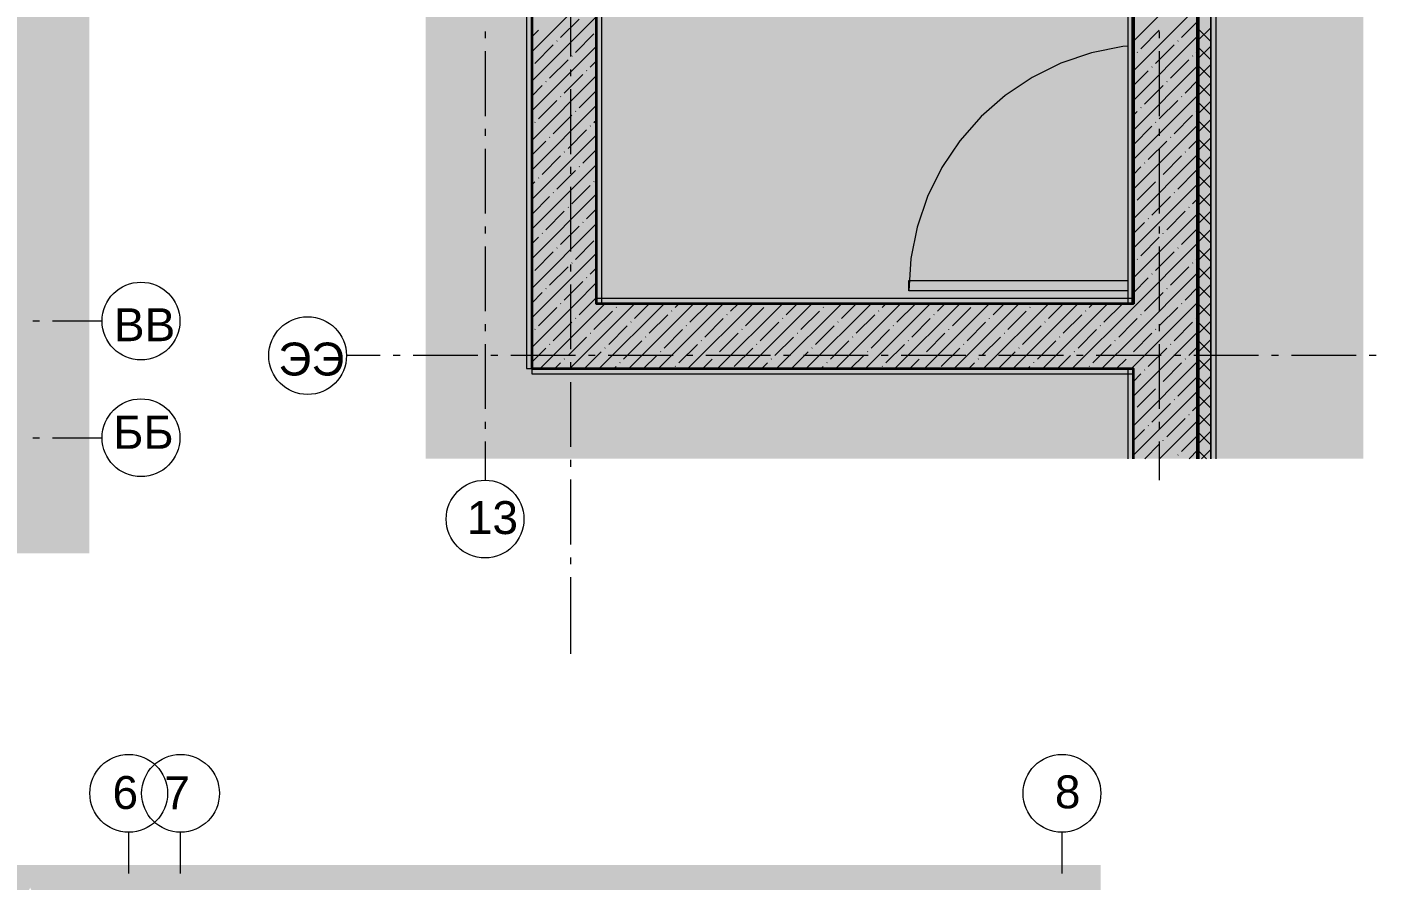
# Model space of a CAD drawing. Header units: millimetres. Extents: x -81576 to 1046824, y -248937 to 691537.
# Drawn here: x -54349 to -43941, y 615863 to 622442 of the extents above; entities that cross this region are included whole.
import ezdxf

# ---------------------------------------------------------------- set-up
doc = ezdxf.new("R2010")
doc.units = ezdxf.units.MM
doc.layers.add('PDF _Геометрия', color=7, linetype='Continuous', true_color=0x1d1d1d)
doc.layers.add('PDF _Сплошная заливка', color=7, linetype='Continuous', true_color=0xffffff)
doc.layers.add('PDF _Текст', color=7, linetype='Continuous')
doc.styles.add('PDF ArialMT', font='arial.ttf')

msp = doc.modelspace()

# ---------------------------------------------------------------- hatches: boundary and pattern name
at = {"layer": 'PDF _Сплошная заливка', "true_color": 0x636466, "transparency": 33554559}
h = msp.add_hatch(color=251, dxfattribs=at)
h.paths.add_polyline_path([(-60647.6, 619162.8), (-60981.3, 619112.8), (-60981.3, 619212.8)], flags=0)
h.paths.add_polyline_path([(-60647.6, 636704.9), (-60981.3, 636654.9), (-60981.3, 636754.9)], flags=0)
h.paths.add_polyline_path([(-63150.7, 618383.4), (-55744.3, 618383.4), (-55744.3, 619333.9), (-60560.9, 619333.9), (-60560.9, 618946.9), (-60647.6, 618946.9), (-60647.6, 619333.9), (-62504.3, 619333.9), (-62504.3, 619373.9), (-62544.3, 619373.9), (-62544.3, 636573.9), (-62504.3, 636573.9), (-62504.3, 636613.9), (-60647.6, 636613.9), (-60647.6, 636920.8), (-60560.9, 636920.8), (-60560.9, 636613.9), (-55744.3, 636613.9), (-55744.3, 637073.9), (-55704.3, 637073.9), (-55704.3, 637113.9), (-55244.3, 637113.9), (-55244.3, 637448.6), (-63150.7, 637448.6), (-63150.7, 619373.9)], flags=0)
h.paths.add_polyline_path([(-54484.3, 618383.4), (-53867.8, 618383.4), (-53867.8, 637448.6), (-54484.3, 637448.6), (-54484.3, 623149.7)], flags=0)
h.paths.add_polyline_path([(-55204.3, 619273.8), (-54704.3, 619273.8), (-54704.3, 619373.9), (-55704.3, 619373.9), (-55704.3, 619273.8)], flags=0)
h.paths.add_polyline_path([(-62004.3, 619873.9), (-55204.3, 619873.9), (-55204.3, 633073.9), (-56391, 632520.5), (-56438.2, 632326), (-56570.3, 632609.3), (-56617.6, 632414.8), (-57764.3, 631880.1), (-57764.3, 624613.9), (-57804.3, 624613.9), (-57804.3, 624573.9), (-58304.3, 624573.9), (-58304.3, 624613.9), (-58344.3, 624613.9), (-58344.3, 625193.9), (-60204.3, 625193.9), (-60204.3, 625273.9), (-62004.3, 625273.9), (-62004.3, 623149.7)], flags=0)
h.paths.add_polyline_path([(-57011.1, 632144.1), (-57085.1, 632144.1), (-57085.1, 632184.1), (-57005.1, 632184.1), (-57005.1, 632144.1)], flags=0)
h.paths.add_polyline_path([(-57011.1, 632150.1), (-57011.1, 632178.1), (-57079.1, 632178.1), (-57079.1, 632150.1), (-57039.1, 632150.1)], flags=0)
h.paths.add_polyline_path([(-58509.2, 636053.9), (-58304.3, 636053.9), (-58304.3, 636073.9), (-62004.3, 636073.9), (-62004.3, 636053.9)], flags=0)
h.paths.add_polyline_path([(-57804.3, 636053.9), (-55204.3, 636053.9), (-55204.3, 636073.9), (-57804.3, 636073.9)], flags=0)
h = msp.add_hatch(color=251, dxfattribs=at)
h.paths.add_polyline_path([(-51273, 619111.5), (-45855.1, 619111.5), (-45855.1, 619767.3), (-50455.1, 619767.3), (-50455.1, 619807.3), (-50495.1, 619807.3), (-50495.1, 635167.3), (-51273, 635167.3), (-51273, 619807.3)], flags=0)
h.paths.add_polyline_path([(-44038.9, 619111.5), (-44038.9, 622707.3), (-45175.1, 622707.3), (-45175.1, 619111.5)], flags=0)
h.paths.add_polyline_path([(-49955.1, 620307.3), (-49955, 620307.3), (-49955.1, 620347.3)], flags=0)
h.paths.add_polyline_path([(-47819.8, 620347.3), (-45855.1, 620347.3), (-45855.1, 622667.3), (-46715.1, 622667.3), (-46715.1, 622707.3), (-46765.1, 622707.3), (-46765.1, 623238.3), (-48155.8, 623238.3), (-48155.8, 623567.3), (-49915, 623567.3), (-49915, 620347.3), (-47825.8, 620347.3)], flags=0)
h.paths.add_polyline_path([(-48075.8, 623318.3), (-46765.1, 623318.3), (-46765.1, 623567.3), (-48075.8, 623567.3), (-48075.8, 623433.3)], flags=0)
h.paths.add_polyline_path([(-45815.1, 623707.3), (-45815.1, 628707.3), (-46215.1, 628707.3), (-46215.1, 623707.3)], flags=0)
h.paths.add_polyline_path([(-44495.3, 623707.3), (-44038.9, 623707.3), (-44038.9, 628707.3), (-45175.1, 628707.3), (-45175.1, 623707.3)], flags=0)
h.paths.add_polyline_path([(-46215.1, 629707.3), (-45815.1, 629707.3), (-45815.1, 634707.3), (-46215.1, 634707.3), (-46215.1, 631704.5)], flags=0)
h.paths.add_polyline_path([(-44038.9, 629707.3), (-44038.9, 635067.3), (-45175.1, 635067.3), (-45175.1, 629707.3)], flags=0)
h.paths.add_polyline_path([(-45195.1, 635087.3), (-45195.1, 635107.3), (-45215.1, 635107.3), (-45215.1, 635087.3)], flags=0)
h.paths.add_polyline_path([(-51273, 635927.3), (-44038.9, 635927.3), (-44038.9, 636398.8), (-51273, 636398.8)], flags=0)
for points in [[(-45226, 619111.5), (-45215.1, 619111.5), (-45215.1, 622707.3), (-45289.7, 622707.3), (-45289.7, 623707.3), (-45215.1, 623707.3), (-45215.1, 628707.3), (-45289.7, 628707.3), (-45289.7, 629707.3), (-45215.1, 629707.3), (-45215.1, 635207.3), (-45315.1, 635207.3), (-45315.1, 619111.5), (-45289.7, 619111.5)], [(-45488.2, 619111.5), (-45315.1, 619111.5), (-45315.1, 634707.3), (-45815.1, 634707.3), (-45815.1, 619111.5), (-45622.2, 619111.5)], [(-49955, 620307.3), (-49915, 620307.3), (-49915.1, 631704.5), (-49955.1, 631704.5), (-49955, 623433.3)], [(-45821.6, 620347.3), (-45815.1, 620347.3), (-45815.1, 622707.3), (-45855.1, 622707.3), (-45855.1, 620347.3)], [(-47656, 620307.3), (-45815.1, 620307.3), (-45815.1, 620347.3), (-49915, 620347.3), (-49915, 620307.3), (-48075.8, 620307.3)], [(-47656, 619807.3), (-45815.1, 619807.3), (-45815.1, 620307.3), (-50455.1, 620307.3), (-50455.1, 619807.3), (-49955.1, 619807.3)], [(-54204.3, 615562.9), (-54144.3, 615682.9), (-46064.3, 615682.9), (-46064.3, 615979.1), (-62464.3, 615979.1), (-62464.3, 615682.9), (-54384.3, 615682.9), (-54324.3, 615802.9), (-54264.3, 615682.9)]]:
    msp.add_hatch(color=251, dxfattribs=at).paths.add_polyline_path(points)

# ---------------------------------------------------------------- linework, layer by layer
at = {"layer": 'PDF _Геометрия', "color": 7, "lineweight": 35}
for points in [[(-45315.1, 619111.5), (-45315.1, 634707.3), (-45315.1, 635707.3), (-46715.1, 635707.3), (-46715.1, 634707.3)], [(-51273, 635207.3), (-50455.1, 635207.3), (-50455.1, 620307.3), (-50455.1, 619807.3), (-45815.1, 619807.3), (-45815.1, 619111.5)], [(-46215.1, 634707.3), (-45815.1, 634707.3), (-45815.1, 622707.3), (-45815.1, 620307.3), (-49955.1, 620307.3), (-49955.1, 635207.3)]]:
    msp.add_lwpolyline(points, dxfattribs=at)
at = {"layer": 'PDF _Геометрия', "color": 7, "lineweight": 15}
for points in [[(-50495.1, 635207.3), (-50495.1, 619807.3), (-50455.1, 619807.3), (-50455.1, 635207.3)], [(-49915, 620307.3), (-49915.1, 635207.3), (-49955.1, 635207.3), (-49955, 620307.3)], [(-45215.1, 622707.3), (-45215.1, 619111.5)], [(-45815.1, 620347.3), (-49955, 620347.3), (-49955, 620307.3), (-45815.1, 620307.3)], [(-50455.1, 619767.3), (-45815.1, 619767.3), (-45815.1, 619807.3), (-50455.1, 619807.3)]]:
    msp.add_lwpolyline(points, close=True, dxfattribs=at)
at = {"layer": 'PDF _Геометрия', "color": 7, "lineweight": 50}
for points in [[(-45315.1, 634707.3), (-45315.1, 619111.5)], [(-45815.1, 620307.3), (-45815.1, 622707.3)]]:
    msp.add_lwpolyline(points, dxfattribs=at)
at = {"layer": 'PDF _Геометрия', "color": 250, "lineweight": 9, "true_color": 0x2c2c2c}
for points in [[(-45815.1, 622329.1), (-45315.1, 622829.2), (-45437, 622707.3)], [(-50455.1, 622251.1), (-49955.1, 622751.1)], [(-50455.1, 622023), (-49955.1, 622523)], [(-45815.1, 622101), (-45315.1, 622601.1)], [(-50455.1, 622365.2), (-50402.8, 622417.4)], [(-50231.8, 622360.4), (-50089.2, 622503)], [(-45755.3, 622274.9), (-45612.8, 622417.4)], [(-45441.7, 622360.4), (-45315.1, 622487)], [(-45315.1, 622336.7), (-45215.1, 622436.7)], [(-45215.1, 622330.4), (-45315.1, 622430.4)], [(-50431.4, 622160.8), (-50288.8, 622303.4)], [(-50260.3, 622331.9), (-50257.9, 622334.3)], [(-50117.7, 622246.4), (-49975.2, 622388.9)], [(-45815.1, 621873), (-45315.1, 622373)], [(-45641.3, 622160.8), (-45498.7, 622303.4)], [(-45470.2, 622331.9), (-45467.8, 622334.3)], [(-50455.1, 621794.9), (-49955.1, 622294.9)], [(-50146.2, 622217.9), (-50143.9, 622220.2)], [(-45815.1, 622215.1), (-45812.4, 622217.9)], [(-45783.8, 622246.4), (-45781.5, 622248.7)], [(-45356.2, 622217.9), (-45353.8, 622220.2)], [(-45327.6, 622246.4), (-45315.1, 622258.9)], [(-45315.1, 622195.3), (-45215.1, 622295.3)], [(-45215.1, 622189), (-45315.1, 622289)], [(-50317.3, 622046.8), (-50174.7, 622189.3)], [(-50032.2, 622103.8), (-50029.8, 622106.2)], [(-50003.7, 622132.3), (-49955.1, 622180.9)], [(-45815.1, 621644.9), (-45315.1, 622144.9)], [(-45815.1, 621987), (-45698.3, 622103.8)], [(-45669.8, 622132.3), (-45667.4, 622134.7)], [(-45527.2, 622046.8), (-45384.7, 622189.3)], [(-45315.1, 622053.8), (-45215.1, 622153.8)], [(-45215.1, 622047.6), (-45315.1, 622147.6)], [(-50455.1, 621566.8), (-49955.1, 622066.8)], [(-50455.1, 621909), (-50374.3, 621989.8)], [(-50345.8, 622018.3), (-50343.4, 622020.6)], [(-50203.3, 621932.7), (-50060.7, 622075.3)], [(-45726.8, 621847.2), (-45584.3, 621989.8)], [(-45555.7, 622018.3), (-45553.4, 622020.6)], [(-45413.2, 621932.7), (-45315.1, 622030.8)], [(-45315.1, 621912.4), (-45215.1, 622012.4)], [(-45215.1, 621906.1), (-45315.1, 622006.1)], [(-50231.8, 621904.2), (-50229.4, 621906.6)], [(-50089.2, 621818.7), (-49955.1, 621952.8)], [(-45815.1, 621416.8), (-45315.1, 621916.8)], [(-45441.7, 621904.2), (-45439.3, 621906.6)], [(-50455.1, 621338.7), (-49955.1, 621838.7)], [(-50402.8, 621733.1), (-50260.3, 621875.7)], [(-50117.7, 621790.2), (-50115.3, 621792.5)], [(-45815.1, 621758.9), (-45783.8, 621790.2)], [(-45755.3, 621818.7), (-45753, 621821.1)], [(-45612.8, 621733.1), (-45470.2, 621875.7)], [(-45327.6, 621790.2), (-45325.3, 621792.5)], [(-45315.1, 621771), (-45215.1, 621871)], [(-45215.1, 621764.7), (-45315.1, 621864.7)], [(-50431.4, 621704.6), (-50429, 621707)], [(-50288.8, 621619.1), (-50146.2, 621761.7)], [(-50003.7, 621676.1), (-50001.3, 621678.5)], [(-49975.2, 621704.6), (-49955.1, 621724.7)], [(-45815.1, 621188.7), (-45315.1, 621688.7)], [(-45812.4, 621533.6), (-45669.8, 621676.1)], [(-45641.3, 621704.6), (-45638.9, 621707)], [(-45498.7, 621619.1), (-45356.2, 621761.7)], [(-45315.1, 621629.6), (-45215.1, 621729.6)], [(-45215.1, 621623.3), (-45315.1, 621723.3)], [(-50455.1, 621110.6), (-49955.1, 621610.6)], [(-50317.3, 621590.6), (-50314.9, 621593)], [(-50174.7, 621505), (-50032.2, 621647.6)], [(-45527.2, 621590.6), (-45524.9, 621593)], [(-45384.7, 621505), (-45315.1, 621574.6)], [(-45315.1, 621488.1), (-45215.1, 621588.1)], [(-45215.1, 621481.9), (-45315.1, 621581.9)], [(-50455.1, 621452.8), (-50345.8, 621562.1)], [(-50203.3, 621476.5), (-50200.9, 621478.9)], [(-50060.7, 621391), (-49955.1, 621496.6)], [(-45698.3, 621419.5), (-45555.7, 621562.1)], [(-45413.2, 621476.5), (-45410.8, 621478.9)], [(-50455.1, 620882.5), (-49955.1, 621382.5)], [(-50374.3, 621305.5), (-50231.8, 621448)], [(-50089.2, 621362.5), (-50086.8, 621364.9)], [(-45815.1, 620960.6), (-45315.1, 621460.6)], [(-45815.1, 621302.7), (-45755.3, 621362.5)], [(-45726.8, 621391), (-45724.4, 621393.4)], [(-45584.3, 621305.5), (-45441.7, 621448)], [(-45315.1, 621346.7), (-45215.1, 621446.7)], [(-45215.1, 621340.5), (-45315.1, 621440.5)], [(-50402.8, 621276.9), (-50400.5, 621279.3)], [(-50260.3, 621191.4), (-50117.7, 621334)], [(-45612.8, 621276.9), (-45610.4, 621279.3)], [(-45470.2, 621191.4), (-45327.6, 621334)], [(-45315.1, 621205.3), (-45215.1, 621305.3)], [(-45215.1, 621199), (-45315.1, 621299)], [(-50455.1, 621224.7), (-50431.4, 621248.4)], [(-50455.1, 620654.4), (-49955.1, 621154.4)], [(-50288.8, 621162.9), (-50286.4, 621165.3)], [(-50146.2, 621077.4), (-50003.7, 621219.9)], [(-49975.2, 621248.4), (-49972.8, 621250.8)], [(-45815.1, 620732.5), (-45315.1, 621232.5)], [(-45783.8, 621105.9), (-45641.3, 621248.4)], [(-45498.7, 621162.9), (-45496.3, 621165.3)], [(-45315.1, 621063.9), (-45215.1, 621163.9)], [(-45215.1, 621057.6), (-45315.1, 621157.6)], [(-50455.1, 620996.6), (-50317.3, 621134.4)], [(-50174.7, 621048.8), (-50172.4, 621051.2)], [(-45812.4, 621077.4), (-45810, 621079.7)], [(-45669.8, 620991.8), (-45527.2, 621134.4)], [(-45384.7, 621048.8), (-45382.3, 621051.2)], [(-45356.2, 621077.4), (-45315.1, 621118.4)], [(-50345.8, 620877.8), (-50203.3, 621020.3)], [(-50032.2, 620963.3), (-49955.1, 621040.4)], [(-45815.1, 620504.4), (-45315.1, 621004.4)], [(-45698.3, 620963.3), (-45695.9, 620965.7)], [(-45555.7, 620877.8), (-45413.2, 621020.3)], [(-45315.1, 620922.5), (-45215.1, 621022.5)], [(-45215.1, 620916.2), (-45315.1, 621016.2)], [(-50455.1, 620426.3), (-49955.1, 620926.3)], [(-50374.3, 620849.3), (-50372, 620851.6)], [(-50231.8, 620763.7), (-50089.2, 620906.3)], [(-50060.7, 620934.8), (-50058.3, 620937.2)], [(-45815.1, 620846.5), (-45726.8, 620934.8)], [(-45584.3, 620849.3), (-45581.9, 620851.6)], [(-45441.7, 620763.7), (-45315.1, 620890.3)], [(-45315.1, 620781), (-45215.1, 620881)], [(-45215.1, 620774.8), (-45315.1, 620874.8)], [(-50455.1, 620768.5), (-50402.8, 620820.8)], [(-50260.3, 620735.2), (-50257.9, 620737.6)], [(-50117.7, 620649.7), (-49975.2, 620792.2)], [(-46284.1, 619807.3), (-45815.1, 620276.3), (-45315.1, 620776.3)], [(-45755.3, 620678.2), (-45612.8, 620820.8)], [(-45470.2, 620735.2), (-45467.8, 620737.6)], [(-45315.1, 620639.6), (-45215.1, 620739.6)], [(-50455.1, 620198.2), (-50346.1, 620307.3), (-49955.1, 620698.2)], [(-50431.4, 620564.1), (-50288.8, 620706.7)], [(-45783.8, 620649.7), (-45781.5, 620652)], [(-45641.3, 620564.1), (-45498.7, 620706.7)], [(-45327.6, 620649.7), (-45315.1, 620662.2)], [(-45215.1, 620633.4), (-45315.1, 620733.4)], [(-50317.3, 620450.1), (-50174.7, 620592.7)], [(-50146.2, 620621.2), (-50143.9, 620623.5)], [(-50003.7, 620535.6), (-49955.1, 620584.2)], [(-46056, 619807.3), (-45815.1, 620048.2), (-45315.1, 620548.2)], [(-45815.1, 620618.4), (-45812.4, 620621.2)], [(-45669.8, 620535.6), (-45667.4, 620538)], [(-45527.2, 620450.1), (-45384.7, 620592.7)], [(-45356.2, 620621.2), (-45353.8, 620623.5)], [(-45315.1, 620498.2), (-45215.1, 620598.2)], [(-45215.1, 620491.9), (-45315.1, 620591.9)], [(-50455.1, 619970.1), (-50118, 620307.3), (-49955.1, 620470.1)], [(-50345.8, 620421.6), (-50343.4, 620424)], [(-50203.3, 620336), (-50060.7, 620478.6)], [(-50032.2, 620507.1), (-50029.8, 620509.5)], [(-45815.1, 620390.3), (-45698.3, 620507.1)], [(-45555.7, 620421.6), (-45553.4, 620424)], [(-45413.2, 620336), (-45315.1, 620434.1)], [(-45315.1, 620356.8), (-45215.1, 620456.8)], [(-45215.1, 620350.5), (-45315.1, 620450.5)], [(-50455.1, 620312.3), (-50374.3, 620393.1)], [(-50089.2, 620222), (-50003.9, 620307.3), (-49955.1, 620356.1)], [(-45827.9, 619807.3), (-45815.1, 619820.1), (-45315.1, 620320.1)], [(-45726.8, 620250.5), (-45584.3, 620393.1)], [(-50402.8, 620136.5), (-50260.3, 620279)], [(-50389.9, 619807.3), (-49889.9, 620307.3)], [(-50231.8, 620307.5), (-50229.4, 620309.9)], [(-50161.8, 619807.3), (-49661.8, 620307.3)], [(-49975.2, 620107.9), (-49832.6, 620250.5)], [(-49933.7, 619807.3), (-49433.7, 620307.3)], [(-49804.1, 620279), (-49801.7, 620281.4)], [(-49705.6, 619807.3), (-49205.6, 620307.3)], [(-49661.5, 620193.5), (-49547.7, 620307.3)], [(-49547.5, 620079.4), (-49404.9, 620222)], [(-49477.5, 619807.3), (-48977.5, 620307.3)], [(-49376.4, 620250.5), (-49374, 620252.9)], [(-49347.9, 620279), (-49319.6, 620307.3)], [(-49249.4, 619807.3), (-48749.4, 620307.3)], [(-49233.8, 620165), (-49091.5, 620307.3)], [(-49021.3, 619807.3), (-48521.3, 620307.3)], [(-48948.7, 620222), (-48946.3, 620224.4)], [(-48920.2, 620250.5), (-48863.4, 620307.3)], [(-48806.1, 620136.5), (-48663.6, 620279)], [(-48793.2, 619807.3), (-48293.2, 620307.3)], [(-48565.1, 619807.3), (-48065.1, 620307.3)], [(-48492.5, 620222), (-48407.2, 620307.3)], [(-48378.5, 620107.9), (-48235.9, 620250.5)], [(-48337, 619807.3), (-47837, 620307.3)], [(-48207.4, 620279), (-48205, 620281.4)], [(-48108.9, 619807.3), (-47608.9, 620307.3)], [(-48064.8, 620193.5), (-47951, 620307.3)], [(-47950.8, 620079.4), (-47808.2, 620222)], [(-47880.8, 619807.3), (-47380.8, 620307.3)], [(-47779.7, 620250.5), (-47777.3, 620252.9)], [(-47751.2, 620279), (-47723, 620307.3)], [(-47652.7, 619807.3), (-47152.7, 620307.3)], [(-47637.1, 620165), (-47494.9, 620307.3)], [(-47424.6, 619807.3), (-46924.6, 620307.3)], [(-47352, 620222), (-47349.7, 620224.4)], [(-47323.5, 620250.5), (-47266.8, 620307.3)], [(-47209.5, 620136.5), (-47066.9, 620279)], [(-47196.5, 619807.3), (-46696.5, 620307.3)], [(-46968.4, 619807.3), (-46468.4, 620307.3)], [(-46895.8, 620222), (-46810.6, 620307.3)], [(-46781.8, 620107.9), (-46639.2, 620250.5)], [(-46740.3, 619807.3), (-46240.3, 620307.3)], [(-46610.7, 620279), (-46608.3, 620281.4)], [(-46512.2, 619807.3), (-46012.2, 620307.3)], [(-46468.1, 620193.5), (-46354.4, 620307.3)], [(-46354.1, 620079.4), (-46211.5, 620222)], [(-46183, 620250.5), (-46180.6, 620252.9)], [(-46154.5, 620279), (-46126.3, 620307.3)], [(-46040.5, 620165), (-45898.2, 620307.3)], [(-45755.3, 620222), (-45753, 620224.4)], [(-45612.8, 620136.5), (-45470.2, 620279)], [(-45441.7, 620307.5), (-45439.3, 620309.9)], [(-45315.1, 620215.4), (-45215.1, 620315.4)], [(-45215.1, 620209.1), (-45315.1, 620309.1)], [(-50288.8, 620022.4), (-50146.2, 620165)], [(-50117.7, 620193.5), (-50115.3, 620195.8)], [(-49861.1, 619993.9), (-49718.5, 620136.5)], [(-49690, 620165), (-49687.7, 620167.3)], [(-49262.3, 620136.5), (-49260, 620138.8)], [(-49119.8, 620050.9), (-48977.2, 620193.5)], [(-48692.1, 620022.4), (-48549.5, 620165)], [(-48521, 620193.5), (-48518.7, 620195.8)], [(-48264.4, 619993.9), (-48121.9, 620136.5)], [(-48093.3, 620165), (-48091, 620167.3)], [(-47665.7, 620136.5), (-47663.3, 620138.8)], [(-47523.1, 620050.9), (-47380.5, 620193.5)], [(-47095.4, 620022.4), (-46952.8, 620165)], [(-46924.3, 620193.5), (-46922, 620195.8)], [(-46667.7, 619993.9), (-46525.2, 620136.5)], [(-46496.7, 620165), (-46494.3, 620167.3)], [(-46069, 620136.5), (-46066.6, 620138.8)], [(-45926.4, 620050.9), (-45815.1, 620162.2), (-45783.8, 620193.5)], [(-45498.7, 620022.4), (-45356.2, 620165)], [(-45327.6, 620193.5), (-45325.3, 620195.8)], [(-45315.1, 620073.9), (-45215.1, 620173.9)], [(-45215.1, 620067.7), (-45315.1, 620167.7)], [(-50431.4, 620107.9), (-50429, 620110.3)], [(-50174.7, 619908.4), (-50032.2, 620050.9)], [(-50003.7, 620079.4), (-50001.3, 620081.8)], [(-49747.1, 619879.8), (-49604.5, 620022.4)], [(-49576, 620050.9), (-49573.6, 620053.3)], [(-49433.4, 619965.4), (-49290.9, 620107.9)], [(-49148.3, 620022.4), (-49145.9, 620024.8)], [(-49005.7, 619936.9), (-48863.2, 620079.4)], [(-48834.7, 620107.9), (-48832.3, 620110.3)], [(-48578.1, 619908.4), (-48435.5, 620050.9)], [(-48407, 620079.4), (-48404.6, 620081.8)], [(-48150.4, 619879.8), (-48007.8, 620022.4)], [(-47979.3, 620050.9), (-47976.9, 620053.3)], [(-47836.7, 619965.4), (-47694.2, 620107.9)], [(-47551.6, 620022.4), (-47549.2, 620024.8)], [(-47409, 619936.9), (-47266.5, 620079.4)], [(-47238, 620107.9), (-47235.6, 620110.3)], [(-46981.4, 619908.4), (-46838.8, 620050.9)], [(-46810.3, 620079.4), (-46807.9, 620081.8)], [(-46553.7, 619879.8), (-46411.1, 620022.4)], [(-46382.6, 620050.9), (-46380.2, 620053.3)], [(-46240, 619965.4), (-46097.5, 620107.9)], [(-45954.9, 620022.4), (-45952.5, 620024.8)], [(-45815.1, 619592), (-45315.1, 620092)], [(-45812.4, 619936.9), (-45669.8, 620079.4)], [(-45641.3, 620107.9), (-45638.9, 620110.3)], [(-45315.1, 619932.5), (-45215.1, 620032.5)], [(-45215.1, 619926.2), (-45315.1, 620026.2)], [(-50455.1, 619856.1), (-50345.8, 619965.4)], [(-50317.3, 619993.9), (-50314.9, 619996.3)], [(-50047.7, 619807.3), (-49918.1, 619936.9)], [(-49889.6, 619965.4), (-49887.2, 619967.8)], [(-49591.5, 619807.3), (-49490.4, 619908.4)], [(-49461.9, 619936.9), (-49459.6, 619939.2)], [(-49319.4, 619851.3), (-49176.8, 619993.9)], [(-49034.2, 619908.4), (-49031.9, 619910.7)], [(-48891.7, 619822.8), (-48749.1, 619965.4)], [(-48720.6, 619993.9), (-48718.2, 619996.3)], [(-48451, 619807.3), (-48321.4, 619936.9)], [(-48292.9, 619965.4), (-48290.6, 619967.8)], [(-47994.9, 619807.3), (-47893.8, 619908.4)], [(-47865.2, 619936.9), (-47862.9, 619939.2)], [(-47722.7, 619851.3), (-47580.1, 619993.9)], [(-47437.6, 619908.4), (-47435.2, 619910.7)], [(-47295, 619822.8), (-47152.4, 619965.4)], [(-47123.9, 619993.9), (-47121.6, 619996.3)], [(-46854.4, 619807.3), (-46724.7, 619936.9)], [(-46696.2, 619965.4), (-46693.9, 619967.8)], [(-46398.2, 619807.3), (-46297.1, 619908.4)], [(-46268.6, 619936.9), (-46266.2, 619939.2)], [(-46126, 619851.3), (-45983.4, 619993.9)], [(-45840.9, 619908.4), (-45838.5, 619910.7)], [(-45698.3, 619822.8), (-45555.7, 619965.4)], [(-45527.2, 619993.9), (-45524.9, 619996.3)], [(-45384.7, 619908.4), (-45315.1, 619977.9)], [(-50275.8, 619807.3), (-50231.8, 619851.3)], [(-50203.3, 619879.8), (-50200.9, 619882.2)], [(-49819.6, 619807.3), (-49804.1, 619822.8)], [(-49775.6, 619851.3), (-49773.2, 619853.7)], [(-49347.9, 619822.8), (-49345.5, 619825.2)], [(-49135.3, 619807.3), (-49062.8, 619879.8)], [(-48679.1, 619807.3), (-48635.1, 619851.3)], [(-48606.6, 619879.8), (-48604.2, 619882.2)], [(-48223, 619807.3), (-48207.4, 619822.8)], [(-48178.9, 619851.3), (-48176.5, 619853.7)], [(-47751.2, 619822.8), (-47748.8, 619825.2)], [(-47538.7, 619807.3), (-47466.1, 619879.8)], [(-47082.5, 619807.3), (-47038.4, 619851.3)], [(-47009.9, 619879.8), (-47007.5, 619882.2)], [(-46626.3, 619807.3), (-46610.7, 619822.8)], [(-46582.2, 619851.3), (-46579.8, 619853.7)], [(-46154.5, 619822.8), (-46152.1, 619825.2)], [(-45942, 619807.3), (-45869.4, 619879.8)], [(-45815.1, 619363.9), (-45315.1, 619863.9)], [(-45584.3, 619708.8), (-45441.7, 619851.3)], [(-45413.2, 619879.8), (-45410.8, 619882.2)], [(-45315.1, 619791.1), (-45215.1, 619891.1)], [(-45215.1, 619784.8), (-45315.1, 619884.8)], [(-45815.1, 619706), (-45755.3, 619765.8)], [(-45726.8, 619794.3), (-45724.4, 619796.7)], [(-45470.2, 619594.7), (-45327.6, 619737.3)], [(-45315.1, 619649.7), (-45215.1, 619749.7)], [(-45215.1, 619643.4), (-45315.1, 619743.4)], [(-45815.1, 619135.8), (-45315.1, 619635.8)], [(-45783.8, 619509.2), (-45641.3, 619651.7)], [(-45612.8, 619680.3), (-45610.4, 619682.6)], [(-45315.1, 619508.2), (-45215.1, 619608.2)], [(-45215.1, 619502), (-45315.1, 619602)], [(-45669.8, 619395.1), (-45527.2, 619537.7)], [(-45498.7, 619566.2), (-45496.3, 619568.6)], [(-45356.2, 619480.7), (-45315.1, 619521.7)], [(-45812.4, 619480.7), (-45810, 619483)], [(-45611.3, 619111.5), (-45315.1, 619407.7)], [(-45555.7, 619281.1), (-45413.2, 619423.6)], [(-45384.7, 619452.2), (-45382.3, 619454.5)], [(-45315.1, 619366.8), (-45215.1, 619466.8)], [(-45215.1, 619360.6), (-45315.1, 619460.6)], [(-45815.1, 619249.8), (-45726.8, 619338.1)], [(-45698.3, 619366.6), (-45695.9, 619369)], [(-45441.7, 619167), (-45315.1, 619293.6)], [(-45315.1, 619225.4), (-45215.1, 619325.4)], [(-45215.1, 619219.1), (-45315.1, 619319.1)], [(-45725.4, 619111.5), (-45612.8, 619224.1)], [(-45584.3, 619252.6), (-45581.9, 619254.9)], [(-45383.2, 619111.5), (-45315.1, 619179.6)], [(-45248.9, 619111.5), (-45315.1, 619177.7)], [(-45287.6, 619111.5), (-45215.1, 619184)], [(-45470.2, 619138.5), (-45467.8, 619140.9)]]:
    msp.add_lwpolyline(points, dxfattribs=at)
at = {"layer": 'PDF _Геометрия', "color": 7, "lineweight": 9}
for points in [[(-50155.1, 622715.2), (-50155.1, 622215.2)], [(-50815.1, 622408.4), (-50815.1, 622355.5)], [(-45615.1, 622408.4), (-45615.1, 622355.5)], [(-50815.1, 622255.5), (-50815.1, 621755.5)], [(-45855.1, 622293.5), (-45893.1, 622291), (-46136.9, 622242.5), (-46372.2, 622162.6), (-46595.1, 622052.7), (-46801.8, 621914.6), (-46988.6, 621750.8), (-47152.5, 621563.9), (-47290.6, 621357.3), (-47400.5, 621134.4), (-47480.4, 620899), (-47528.9, 620655.3), (-47545.1, 620407.3)], [(-45615.1, 622255.5), (-45615.1, 621755.5)], [(-50155.1, 622115.2), (-50155.1, 622062.3)], [(-50155.1, 621962.3), (-50155.1, 621462.3)], [(-50815.1, 621655.5), (-50815.1, 621602.6)], [(-45615.1, 621655.5), (-45615.1, 621602.6)], [(-50815.1, 621502.6), (-50815.1, 621002.6)], [(-45615.1, 621502.6), (-45615.1, 621002.6)], [(-50155.1, 621362.3), (-50155.1, 621309.4)], [(-50155.1, 621209.4), (-50155.1, 620709.4)], [(-50815.1, 620902.6), (-50815.1, 620849.6)], [(-45615.1, 620902.6), (-45615.1, 620849.6)], [(-50815.1, 620749.6), (-50815.1, 620249.6)], [(-45615.1, 620749.6), (-45615.1, 620249.6)], [(-50155.1, 620609.4), (-50155.1, 620556.5)], [(-50155.1, 620456.5), (-50155.1, 619956.5)], [(-54251.9, 620173.9), (-54304.8, 620173.9)], [(-53769.4, 620173.9), (-54151.9, 620173.9)], [(-50815.1, 620149.6), (-50815.1, 620096.7)], [(-45615.1, 620149.6), (-45615.1, 620096.7)], [(-51623.1, 619907.3), (-51883.7, 619907.3)], [(-51470.2, 619907.3), (-51523.1, 619907.3)], [(-50870.2, 619907.3), (-51370.2, 619907.3)], [(-50815.1, 619996.7), (-50815.1, 619496.7)], [(-50717.2, 619907.3), (-50770.2, 619907.3)], [(-50117.2, 619907.3), (-50617.2, 619907.3)], [(-49964.3, 619907.3), (-50017.2, 619907.3)], [(-49364.3, 619907.3), (-49864.3, 619907.3)], [(-49211.4, 619907.3), (-49264.3, 619907.3)], [(-48611.4, 619907.3), (-49111.4, 619907.3)], [(-48458.5, 619907.3), (-48511.4, 619907.3)], [(-47858.5, 619907.3), (-48358.5, 619907.3)], [(-47705.6, 619907.3), (-47758.5, 619907.3)], [(-47105.6, 619907.3), (-47605.6, 619907.3)], [(-46952.7, 619907.3), (-47005.6, 619907.3)], [(-46352.7, 619907.3), (-46852.7, 619907.3)], [(-46199.7, 619907.3), (-46252.7, 619907.3)], [(-45599.7, 619907.3), (-46099.7, 619907.3)], [(-45615.1, 619996.7), (-45615.1, 619496.7)], [(-45446.8, 619907.3), (-45499.7, 619907.3)], [(-44846.8, 619907.3), (-45346.8, 619907.3)], [(-44693.9, 619907.3), (-44746.8, 619907.3)], [(-44093.9, 619907.3), (-44593.9, 619907.3)], [(-43941, 619907.3), (-43993.9, 619907.3)], [(-50155.1, 619856.5), (-50155.1, 619803.6)], [(-50155.1, 619703.6), (-50155.1, 619203.6)], [(-50815.1, 619396.7), (-50815.1, 619343.8)], [(-45615.1, 619396.7), (-45615.1, 619343.8)], [(-54304.8, 619273.8), (-54251.9, 619273.8)], [(-54151.9, 619273.8), (-53769.4, 619273.8)], [(-50815.1, 619243.8), (-50815.1, 618946.5)], [(-45615.1, 619243.8), (-45615.1, 618946.5)], [(-50155.1, 619103.6), (-50155.1, 619050.7)], [(-50155.1, 618950.7), (-50155.1, 618450.7)], [(-50155.1, 618350.7), (-50155.1, 618297.7)], [(-50155.1, 618197.7), (-50155.1, 617607.3)], [(-53564.3, 615912.8), (-53564.3, 616231.4)], [(-53164.3, 615912.8), (-53164.3, 616231.4)], [(-46364.3, 616231.4), (-46364.3, 615912.8)]]:
    msp.add_lwpolyline(points, dxfattribs=at)
at = {"layer": 'PDF _Геометрия', "color": 7, "lineweight": 15}
for points in [[(-45815.1, 622707.3), (-45855.1, 622707.3), (-45855.1, 620307.3), (-45815.1, 620307.3)], [(-45175.1, 619111.5), (-45175.1, 622707.3)], [(-45855.1, 620407.3), (-47545.1, 620407.3), (-47545.1, 620487.3), (-45855.1, 620487.3)], [(-45815.1, 619111.5), (-45815.1, 619807.3), (-45855.1, 619807.3), (-45855.1, 619111.5)]]:
    msp.add_lwpolyline(points, dxfattribs=at)
at = {"layer": 'PDF _Геометрия', "color": 7, "lineweight": 20}
for centre in [(-53469.4, 620173.9), (-52183.7, 619907.3), (-53469.4, 619273.8), (-50815.1, 618646.5), (-53564.3, 616531.4), (-53164.3, 616531.4), (-46364.3, 616531.4)]:
    msp.add_circle(centre, 300, dxfattribs=at)
at = {"layer": 'PDF _Сплошная заливка', "lineweight": 35, "transparency": 33554559}
for points in [[(-50455.1, 619807.3), (-50455.1, 635207.3), (-50495.1, 619807.3), (-50495.1, 635207.3)], [(-49955.1, 620307.3), (-49955.1, 635207.3), (-50455.1, 620307.3), (-50455.1, 635207.3)], [(-45215.1, 619111.5), (-45175.1, 619111.5), (-45215.1, 622707.3), (-45175.1, 622707.3)], [(-50455.1, 619767.3), (-45815.1, 619767.3), (-50455.1, 619807.3), (-45815.1, 619807.3)], [(-45815.1, 619111.5), (-45815.1, 619767.3), (-45855.1, 619111.5), (-45855.1, 619767.3)]]:
    msp.add_solid(points, dxfattribs=at)

# ---------------------------------------------------------------- texts
at = {"layer": 'PDF _Текст', "char_height": 254, "attachment_point": 4, "style": 'PDF ArialMT'}
for s, insert in [('ВВ', (-53678.3, 620145.7)), ('ЭЭ', (-52410.2, 619879.1)), ('ББ', (-53683.5, 619316.2)), ('13', (-50955.3, 618656.2)), ('6', (-53689.1, 616535.9)), ('7', (-53289.1, 616535.9)), ('8', (-46418.6, 616541.1))]:
    msp.add_mtext(s, dxfattribs=dict(at, insert=insert))

doc.saveas('drawing.dxf')
